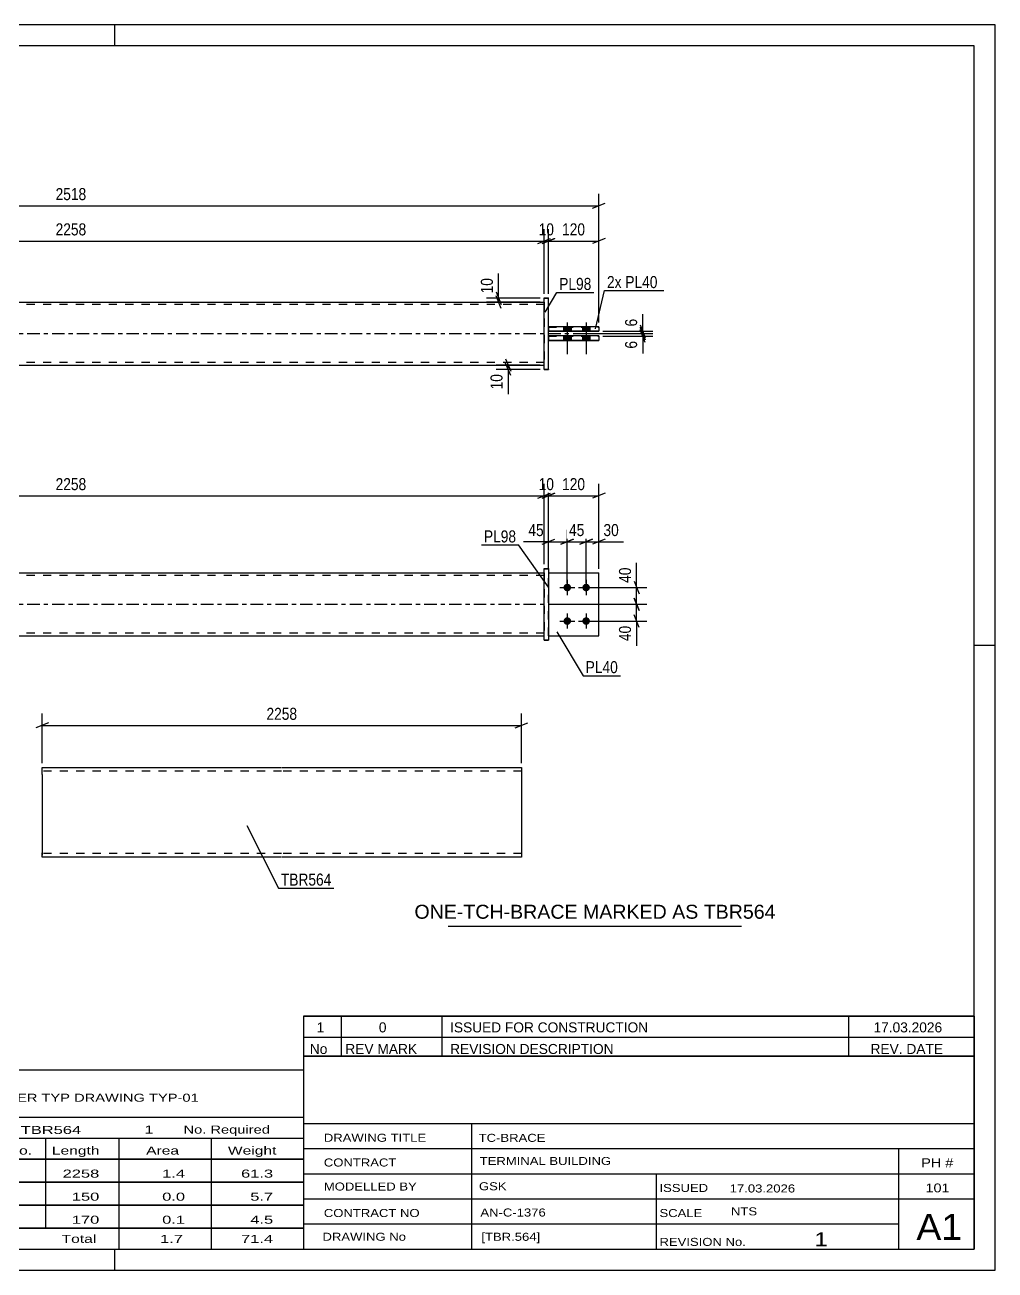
# Model space of a CAD drawing. Header units: millimetres. Extents: x 0 to 420, y 0 to 297.
# Drawn here: x 188.6 to 420, y 0 to 297 of the extents above; entities that cross this region are included whole.
import ezdxf

# ---------------------------------------------------------------- set-up
doc = ezdxf.new("R2010")
doc.units = ezdxf.units.MM
doc.linetypes.add('DXK_LINE_DOT2', pattern=[3.9198, 1.9599, -1.9599])
doc.linetypes.add('DXK_LINE_DOT3', pattern=[5.9187, 2.979, -0.9799, 0.9799, -0.9799])
doc.styles.add('Arial', font='ARIAL.TTF', dxfattribs={"height": 0.2})
doc.styles.add('Arial Narrow', font='ARIALN.TTF', dxfattribs={"height": 0.2})

# ---------------------------------------------------------------- blocks, each defined once
blk = doc.blocks.new('Unknown-582665243-1163')
at = {"color": 5, "linetype": 'Continuous'}
for p, q in [((420, 297), (0, 297)), ((210, 292), (210, 297)), ((420, 0), (420, 297)), ((415, 292), (5, 292)), ((415, 5), (415, 292)), ((420, 149), (415, 149)), ((5, 5), (415, 5)), ((210, 0), (210, 5)), ((0, 0), (420, 0))]:
    blk.add_line(p, q, dxfattribs=at)
blk = doc.blocks.new('Bolt-582665243-1737 - 1733')
at = {"linetype": 'Continuous'}
for points in [[(317.95, 163.7), (318.14, 163.68), (318.32, 163.63), (318.48, 163.53), (318.62, 163.41), (318.73, 163.25), (318.81, 163.08), (318.85, 162.9), (318.85, 162.71), (318.81, 162.53), (318.73, 162.35), (318.62, 162.2), (318.48, 162.08), (318.32, 161.98), (318.14, 161.92), (317.95, 161.9), (317.76, 161.92), (317.58, 161.98), (317.42, 162.08), (317.28, 162.2), (317.17, 162.35), (317.09, 162.53), (317.06, 162.71), (317.06, 162.9), (317.09, 163.08), (317.17, 163.25), (317.28, 163.41), (317.42, 163.53), (317.58, 163.63), (317.76, 163.68)], [(322.45, 163.7), (322.64, 163.68), (322.82, 163.63), (322.98, 163.53), (323.12, 163.41), (323.23, 163.25), (323.31, 163.08), (323.35, 162.9), (323.35, 162.71), (323.31, 162.53), (323.23, 162.35), (323.12, 162.2), (322.98, 162.08), (322.82, 161.98), (322.64, 161.92), (322.45, 161.9), (322.26, 161.92), (322.08, 161.98), (321.92, 162.08), (321.78, 162.2), (321.67, 162.35), (321.59, 162.53), (321.56, 162.71), (321.56, 162.9), (321.59, 163.08), (321.67, 163.25), (321.78, 163.41), (321.92, 163.53), (322.08, 163.63), (322.26, 163.68)], [(317.95, 155.7), (318.14, 155.68), (318.32, 155.63), (318.48, 155.53), (318.62, 155.41), (318.73, 155.25), (318.81, 155.08), (318.85, 154.9), (318.85, 154.71), (318.81, 154.53), (318.73, 154.35), (318.62, 154.2), (318.48, 154.08), (318.32, 153.98), (318.14, 153.92), (317.95, 153.9), (317.76, 153.92), (317.58, 153.98), (317.42, 154.08), (317.28, 154.2), (317.17, 154.35), (317.09, 154.53), (317.06, 154.71), (317.06, 154.9), (317.09, 155.08), (317.17, 155.25), (317.28, 155.41), (317.42, 155.53), (317.58, 155.63), (317.76, 155.68)], [(322.45, 155.7), (322.64, 155.68), (322.82, 155.63), (322.98, 155.53), (323.12, 155.41), (323.23, 155.25), (323.31, 155.08), (323.35, 154.9), (323.35, 154.71), (323.31, 154.53), (323.23, 154.35), (323.12, 154.2), (322.98, 154.08), (322.82, 153.98), (322.64, 153.92), (322.45, 153.9), (322.26, 153.92), (322.08, 153.98), (321.92, 154.08), (321.78, 154.2), (321.67, 154.35), (321.59, 154.53), (321.56, 154.71), (321.56, 154.9), (321.59, 155.08), (321.67, 155.25), (321.78, 155.41), (321.92, 155.53), (322.08, 155.63), (322.26, 155.68)]]:
    blk.add_hatch(color=1, dxfattribs=at).paths.add_polyline_path(points)
at = {"color": 1, "linetype": 'Continuous'}
for p, q in [((317.95, 164.6), (317.95, 161)), ((322.45, 164.6), (322.45, 161)), ((316.15, 162.8), (319.75, 162.8)), ((320.65, 162.8), (324.25, 162.8)), ((316.15, 154.8), (319.75, 154.8)), ((317.95, 156.6), (317.95, 153)), ((320.65, 154.8), (324.25, 154.8)), ((322.45, 156.6), (322.45, 153))]:
    blk.add_line(p, q, dxfattribs=at)
blk = doc.blocks.new('Part-582665243-1742 - 1733')
at = {"linetype": 'Continuous'}
blk.add_hatch(color=2, dxfattribs=at).paths.add_polyline_path([(116.67, 166.3), (115.87, 167.7), (117.47, 167.7)])
at = {"color": 2, "linetype": 'Continuous'}
for p, q in [((116.67, 166.3), (115.87, 167.7)), ((115.87, 167.7), (117.47, 167.7)), ((117.47, 167.7), (116.67, 166.3)), ((86.67, 166.3), (312.45, 166.3)), ((86.67, 151.3), (312.45, 151.3))]:
    blk.add_line(p, q, dxfattribs=at)
at = {"color": 7, "linetype": 'DXK_LINE_DOT2'}
for p, q in [((86.67, 151.3), (86.67, 166.3)), ((312.45, 165.7), (86.67, 165.7)), ((312.45, 166.3), (312.45, 151.3)), ((312.45, 151.9), (86.67, 151.9))]:
    blk.add_line(p, q, dxfattribs=at)
at = {"color": 7, "linetype": 'DXK_LINE_DOT3'}
blk.add_line((76.67, 158.8), (322.45, 158.8), dxfattribs=at)
at = {"color": 2, "linetype": 'Continuous'}
blk.add_circle((116.67, 167.2), 1, dxfattribs=at)
blk = doc.blocks.new('Part-582665243-1772 - 1733')
at = {"color": 2, "linetype": 'Continuous'}
for p, q in [((312.45, 167.34), (313.45, 167.34)), ((312.45, 150.34), (312.45, 167.34)), ((313.45, 167.34), (313.45, 150.25)), ((312.45, 150.34), (312.45, 150.25)), ((312.45, 150.25), (312.45, 150.34)), ((312.45, 150.34), (313.45, 150.34)), ((312.45, 150.25), (313.45, 150.25))]:
    blk.add_line(p, q, dxfattribs=at)
at = {"color": 7, "linetype": 'DXK_LINE_DOT2'}
blk.add_line((312.45, 167.25), (313.45, 167.25), dxfattribs=at)
blk = doc.blocks.new('Part-582665243-1797 - 1733')
at = {"color": 2, "linetype": 'Continuous'}
for p, q in [((313.45, 166.3), (325.45, 166.3)), ((325.45, 151.3), (325.45, 166.3)), ((313.45, 151.3), (325.45, 151.3)), ((313.45, 151.3), (325.45, 151.3))]:
    blk.add_line(p, q, dxfattribs=at)
at = {"color": 7, "linetype": 'DXK_LINE_DOT2'}
for p, q in [((313.45, 166.3), (325.45, 166.3)), ((313.45, 151.3), (313.45, 166.3)), ((325.45, 166.3), (325.45, 166.3)), ((313.45, 151.3), (313.45, 151.3))]:
    blk.add_line(p, q, dxfattribs=at)
blk = doc.blocks.new('Part-582665243-1802 - 1733')
at = {"color": 7, "linetype": 'DXK_LINE_DOT2'}
for p, q in [((313.45, 166.29), (325.45, 166.29)), ((313.45, 151.29), (313.45, 166.29)), ((313.45, 166.29), (325.45, 166.29)), ((325.45, 166.29), (325.45, 166.29)), ((325.45, 151.29), (325.45, 166.29)), ((313.45, 151.29), (313.45, 151.29))]:
    blk.add_line(p, q, dxfattribs=at)
at = {"color": 2, "linetype": 'Continuous'}
for p in [(313.45, 151.29), (313.45, 151.29), (325.45, 151.3), (325.45, 151.29), (325.45, 151.29)]:
    blk.add_line(p, (325.45, 151.29), dxfattribs=at)
blk = doc.blocks.new('Part-582665243-1418 - 1390')
at = {"color": 2, "linetype": 'Continuous'}
for p, q in [((325.45, 222.82), (313.45, 222.82)), ((325.45, 222.82), (325.45, 221.74)), ((313.45, 221.82), (325.45, 221.82)), ((313.45, 221.74), (325.45, 221.74))]:
    blk.add_line(p, q, dxfattribs=at)
at = {"color": 7, "linetype": 'DXK_LINE_DOT2'}
for p, q in [((313.45, 222.82), (313.45, 221.74)), ((313.45, 222.74), (325.45, 222.74))]:
    blk.add_line(p, q, dxfattribs=at)
blk = doc.blocks.new('Part-582665243-1419 - 1390')
at = {"color": 2, "linetype": 'Continuous'}
for p, q in [((312.45, 214.92), (312.45, 231.92)), ((312.45, 231.92), (313.45, 231.92)), ((313.45, 214.92), (313.45, 231.92)), ((312.45, 214.92), (313.45, 214.92)), ((312.45, 214.92), (312.45, 214.84)), ((312.45, 214.84), (312.45, 214.92)), ((312.45, 214.84), (313.45, 214.84)), ((313.45, 214.84), (313.45, 214.92)), ((313.45, 214.92), (313.45, 214.84))]:
    blk.add_line(p, q, dxfattribs=at)
at = {"color": 7, "linetype": 'DXK_LINE_DOT2'}
for q in [(312.45, 231.92), (313.45, 231.84)]:
    blk.add_line((312.45, 231.84), q, dxfattribs=at)
blk = doc.blocks.new('Part-582665243-1445 - 1390')
at = {"linetype": 'Continuous'}
blk.add_hatch(color=2, dxfattribs=at).paths.add_polyline_path([(116.67, 223.38), (115.87, 224.78), (117.47, 224.78)])
at = {"color": 2, "linetype": 'Continuous'}
for p, q in [((86.67, 230.88), (312.45, 230.88)), ((116.67, 223.38), (115.87, 224.78)), ((115.87, 224.78), (117.47, 224.78)), ((117.47, 224.78), (116.67, 223.38)), ((86.67, 215.88), (312.45, 215.88))]:
    blk.add_line(p, q, dxfattribs=at)
at = {"color": 7, "linetype": 'DXK_LINE_DOT2'}
for p, q in [((86.67, 230.88), (86.67, 215.88)), ((312.45, 230.28), (86.67, 230.28)), ((312.45, 230.88), (312.45, 215.88)), ((312.45, 216.48), (86.67, 216.48))]:
    blk.add_line(p, q, dxfattribs=at)
at = {"color": 7, "linetype": 'DXK_LINE_DOT3'}
blk.add_line((76.67, 223.38), (322.45, 223.38), dxfattribs=at)
at = {"color": 2, "linetype": 'Continuous'}
blk.add_circle((116.67, 224.28), 1, dxfattribs=at)
blk = doc.blocks.new('Bolt-582665243-1446 - 1390')
at = {"linetype": 'Continuous'}
for points in [[(318.85, 225), (317.05, 225), (317.05, 224), (318.85, 224)], [(318.85, 224.96), (317.05, 224.96), (317.05, 223.96), (318.85, 223.96)], [(318.85, 222.8), (317.05, 222.8), (317.05, 221.8), (318.85, 221.8)], [(318.85, 222.76), (317.05, 222.76), (317.05, 221.76), (318.85, 221.76)], [(323.35, 225), (321.55, 225), (321.55, 224), (323.35, 224)], [(323.35, 224.96), (321.55, 224.96), (321.55, 223.96), (323.35, 223.96)], [(323.35, 222.8), (321.55, 222.8), (321.55, 221.8), (323.35, 221.8)], [(323.35, 222.76), (321.55, 222.76), (321.55, 221.76), (323.35, 221.76)]]:
    blk.add_hatch(color=1, dxfattribs=at).paths.add_polyline_path(points)
at = {"color": 1, "linetype": 'Continuous'}
for p, q in [((317.95, 226), (317.95, 218.5)), ((317.95, 225.96), (317.95, 218.46)), ((322.45, 226), (322.45, 218.5)), ((322.45, 225.96), (322.45, 218.46)), ((317.05, 225), (317.05, 224)), ((317.05, 224.96), (317.05, 223.96)), ((317.05, 222.8), (317.05, 221.8)), ((317.05, 222.76), (317.05, 221.76)), ((318.85, 225), (318.85, 224)), ((318.85, 224.96), (318.85, 223.96)), ((318.85, 222.8), (318.85, 221.8)), ((318.85, 222.76), (318.85, 221.76)), ((321.55, 225), (321.55, 224)), ((321.55, 224.96), (321.55, 223.96)), ((321.55, 222.8), (321.55, 221.8)), ((321.55, 222.76), (321.55, 221.76)), ((323.35, 225), (323.35, 224)), ((323.35, 224.96), (323.35, 223.96)), ((323.35, 222.8), (323.35, 221.8)), ((323.35, 222.76), (323.35, 221.76))]:
    blk.add_line(p, q, dxfattribs=at)
blk = doc.blocks.new('Part-582665243-1452 - 1390')
at = {"color": 2, "linetype": 'Continuous'}
for p, q in [((325.45, 225.02), (313.45, 225.02)), ((313.45, 224.02), (325.45, 224.02)), ((313.45, 223.94), (325.45, 223.94)), ((325.45, 225.02), (325.45, 223.94))]:
    blk.add_line(p, q, dxfattribs=at)
at = {"color": 7, "linetype": 'DXK_LINE_DOT2'}
for p, q in [((313.45, 225.02), (313.45, 223.94)), ((313.45, 224.94), (325.45, 224.94))]:
    blk.add_line(p, q, dxfattribs=at)
blk = doc.blocks.new('Part-582665243-2313 - 2307')
at = {"color": 2, "linetype": 'Continuous'}
for p, q in [((192.67, 118.19), (192.67, 119.9)), ((192.67, 119.9), (249.81, 119.9)), ((249.91, 119.9), (307.05, 119.9)), ((307.05, 119.9), (307.05, 119.77)), ((307.05, 119.77), (307.05, 118.19)), ((192.67, 118.19), (192.67, 99.53)), ((307.05, 118.19), (307.05, 98.47)), ((192.67, 98.6), (192.67, 99.53)), ((192.67, 98.47), (192.67, 98.6)), ((249.81, 98.47), (192.67, 98.47)), ((307.05, 98.47), (249.91, 98.47))]:
    blk.add_line(p, q, dxfattribs=at)
at = {"color": 7, "linetype": 'DXK_LINE_DOT2'}
for p, q in [((249.81, 119.04), (192.67, 119.04)), ((307.05, 119.04), (249.91, 119.04)), ((307.05, 119.4), (307.05, 118.19)), ((192.67, 99.53), (192.67, 98.98)), ((192.67, 99.33), (192.67, 99.4)), ((249.81, 99.33), (192.67, 99.33)), ((307.05, 99.33), (249.91, 99.33)), ((307.05, 99.4), (307.05, 99.53)), ((307.05, 99.33), (307.05, 99.4)), ((307.05, 99.33), (307.05, 99.4))]:
    blk.add_line(p, q, dxfattribs=at)
blk = doc.blocks.new('StraightDimension-582665243-1978 - 1733')
at = {"color": 7, "linetype": 'Continuous'}
for p, q in [((313.45, 167.29), (313.45, 176.58)), ((317.95, 163.8), (317.95, 176.58)), ((311.95, 173.13), (314.95, 174.33)), ((313.45, 173.73), (317.95, 173.73)), ((319.45, 174.33), (316.45, 173.13))]:
    blk.add_line(p, q, dxfattribs=at)
at = {"color": 0}
blk.add_wipeout([(312.93, 174.48), (312.93, 178.68), (308.07, 178.68), (308.07, 174.48)], dxfattribs=at)
at = {"color": 7, "linetype": 'Continuous'}
blk.add_line((313.45, 173.73), (307.54, 173.73), dxfattribs=at)
blk.add_line((313.45, 173.73), (307.54, 173.73), dxfattribs=at)
at = {"color": 3, "style": 'Arial Narrow'}
blk.add_text('45', height=2.863, dxfattribs=at).set_placement((308.67, 175.08))
blk = doc.blocks.new('StraightDimension-582665243-2007 - 1733')
at = {"color": 7, "linetype": 'Continuous'}
for p, q in [((322.45, 163.8), (322.45, 176.58)), ((325.45, 167.29), (325.45, 176.58)), ((320.95, 173.13), (323.95, 174.33)), ((322.45, 173.73), (325.45, 173.73)), ((326.95, 174.33), (323.95, 173.13))]:
    blk.add_line(p, q, dxfattribs=at)
at = {"color": 0}
blk.add_wipeout([(330.83, 174.48), (330.83, 178.68), (325.98, 178.68), (325.98, 174.48)], dxfattribs=at)
at = {"color": 7, "linetype": 'Continuous'}
blk.add_line((325.45, 173.73), (331.36, 173.73), dxfattribs=at)
blk.add_line((325.45, 173.73), (331.36, 173.73), dxfattribs=at)
at = {"color": 3, "style": 'Arial Narrow'}
blk.add_text('30', height=2.863, dxfattribs=at).set_placement((326.58, 175.08))
blk = doc.blocks.new('StraightDimension-582665243-1994 - 1733')
at = {"color": 7, "linetype": 'Continuous'}
for p, q in [((317.95, 163.8), (317.95, 176.58)), ((322.45, 163.8), (322.45, 176.58)), ((316.45, 173.13), (319.45, 174.33)), ((317.95, 173.73), (322.45, 173.73)), ((323.95, 174.33), (320.95, 173.13))]:
    blk.add_line(p, q, dxfattribs=at)
at = {"color": 0}
blk.add_wipeout([(322.63, 174.48), (322.63, 178.68), (317.77, 178.68), (317.77, 174.48)], dxfattribs=at)
at = {"color": 3, "style": 'Arial Narrow'}
blk.add_text('45', height=2.863, dxfattribs=at).set_placement((318.37, 175.08))
blk = doc.blocks.new('StraightDimension-582665243-1939 - 1733')
at = {"color": 7, "linetype": 'Continuous'}
for p, q in [((333.9, 164.3), (335.1, 161.3)), ((323.45, 162.8), (336.9, 162.8)), ((334.5, 158.8), (334.5, 162.8)), ((314.45, 158.8), (336.9, 158.8)), ((335.1, 157.3), (333.9, 160.3))]:
    blk.add_line(p, q, dxfattribs=at)
at = {"color": 0}
blk.add_wipeout([(333.75, 168.18), (329.55, 168.18), (329.55, 163.32), (333.75, 163.32)], dxfattribs=at)
at = {"color": 7, "linetype": 'Continuous'}
blk.add_line((334.5, 162.8), (334.5, 168.7), dxfattribs=at)
blk.add_line((334.5, 162.8), (334.5, 168.7), dxfattribs=at)
at = {"color": 3, "style": 'Arial Narrow'}
blk.add_text('40', height=2.863, rotation=90.0002, dxfattribs=at).set_placement((333.15, 163.92))
blk = doc.blocks.new('StraightDimension-582665243-1948 - 1733')
at = {"color": 7, "linetype": 'Continuous'}
for p, q in [((314.45, 158.8), (336.9, 158.8)), ((333.9, 160.3), (335.1, 157.3)), ((334.5, 154.8), (334.5, 158.8)), ((323.45, 154.8), (336.9, 154.8)), ((335.1, 153.3), (333.9, 156.3))]:
    blk.add_line(p, q, dxfattribs=at)
at = {"color": 0}
blk.add_wipeout([(333.75, 154.27), (329.55, 154.27), (329.55, 149.42), (333.75, 149.42)], dxfattribs=at)
at = {"color": 7, "linetype": 'Continuous'}
blk.add_line((334.5, 154.8), (334.5, 148.89), dxfattribs=at)
blk.add_line((334.5, 154.8), (334.5, 148.89), dxfattribs=at)
at = {"color": 3, "style": 'Arial Narrow'}
blk.add_text('40', height=2.863, rotation=90.0002, dxfattribs=at).set_placement((333.15, 150.02))
blk = doc.blocks.new('StraightDimension-582665243-3325 - 1733')
at = {"color": 7, "linetype": 'Continuous'}
for p, q in [((313.45, 167.29), (313.45, 187.53)), ((325.45, 167.29), (325.45, 187.53)), ((311.95, 184.08), (314.95, 185.28)), ((313.45, 184.68), (325.45, 184.68)), ((326.95, 185.28), (323.95, 184.08))]:
    blk.add_line(p, q, dxfattribs=at)
at = {"color": 0}
blk.add_wipeout([(322.79, 185.43), (322.79, 189.63), (316.11, 189.63), (316.11, 185.43)], dxfattribs=at)
at = {"color": 3, "style": 'Arial Narrow'}
blk.add_text('120', height=2.863, dxfattribs=at).set_placement((316.71, 186.03))
blk = doc.blocks.new('StraightDimension-582665243-3326 - 1733')
at = {"color": 7, "linetype": 'Continuous'}
for p, q in [((312.45, 168.34), (312.45, 187.53)), ((313.45, 167.29), (313.45, 187.53)), ((310.95, 184.08), (313.95, 185.28)), ((314.95, 185.28), (311.95, 184.08)), ((312.45, 184.68), (313.45, 184.68))]:
    blk.add_line(p, q, dxfattribs=at)
at = {"color": 0}
blk.add_wipeout([(315.38, 185.43), (315.38, 189.63), (310.52, 189.63), (310.52, 185.43)], dxfattribs=at)
at = {"color": 3, "style": 'Arial Narrow'}
blk.add_text('10', height=2.863, dxfattribs=at).set_placement((311.12, 186.03))
blk = doc.blocks.new('StraightDimension-582665243-3327 - 1733')
at = {"color": 7, "linetype": 'Continuous'}
for p, q in [((86.67, 168.25), (86.67, 187.53)), ((312.45, 168.34), (312.45, 187.53)), ((88.17, 185.28), (85.17, 184.08)), ((86.67, 184.68), (312.45, 184.68)), ((310.95, 184.08), (313.95, 185.28))]:
    blk.add_line(p, q, dxfattribs=at)
at = {"color": 0}
blk.add_wipeout([(203.81, 185.43), (203.81, 189.63), (195.3, 189.63), (195.3, 185.43)], dxfattribs=at)
at = {"color": 3, "style": 'Arial Narrow'}
blk.add_text('2258', height=2.863, dxfattribs=at).set_placement((195.9, 186.03))
blk = doc.blocks.new('StraightDimension-582665243-1654 - 1390')
at = {"color": 7, "linetype": 'Continuous'}
for p, q in [((312.45, 232.84), (312.45, 248.3)), ((313.45, 232.84), (313.45, 248.3)), ((310.95, 244.85), (313.95, 246.05)), ((314.95, 246.05), (311.95, 244.85)), ((312.45, 245.45), (313.45, 245.45))]:
    blk.add_line(p, q, dxfattribs=at)
at = {"color": 0}
blk.add_wipeout([(315.38, 246.2), (315.38, 250.4), (310.52, 250.4), (310.52, 246.2)], dxfattribs=at)
at = {"color": 3, "style": 'Arial Narrow'}
blk.add_text('10', height=2.863, dxfattribs=at).set_placement((311.12, 246.8))
blk = doc.blocks.new('StraightDimension-582665243-1644 - 1390')
at = {"color": 7, "linetype": 'Continuous'}
for p, q in [((86.67, 232.92), (86.67, 248.3)), ((312.45, 232.84), (312.45, 248.3)), ((88.17, 246.05), (85.17, 244.85)), ((86.67, 245.45), (312.45, 245.45)), ((310.95, 244.85), (313.95, 246.05))]:
    blk.add_line(p, q, dxfattribs=at)
at = {"color": 0}
blk.add_wipeout([(203.81, 246.2), (203.81, 250.4), (195.3, 250.4), (195.3, 246.2)], dxfattribs=at)
at = {"color": 3, "style": 'Arial Narrow'}
blk.add_text('2258', height=2.863, dxfattribs=at).set_placement((195.9, 246.8))
blk = doc.blocks.new('StraightDimension-582665243-1575 - 1390')
at = {"color": 7, "linetype": 'Continuous'}
for p, q in [((321.2, 223.38), (338.35, 223.38)), ((335.35, 224.88), (336.55, 221.88)), ((336.55, 221.24), (335.35, 224.24)), ((335.95, 222.74), (335.95, 223.38)), ((326.45, 222.74), (338.35, 222.74))]:
    blk.add_line(p, q, dxfattribs=at)
at = {"color": 0}
blk.add_wipeout([(335.2, 222.22), (331, 222.22), (331, 219.19), (335.2, 219.19)], dxfattribs=at)
at = {"color": 7, "linetype": 'Continuous'}
blk.add_line((335.95, 222.74), (335.95, 218.66), dxfattribs=at)
blk.add_line((335.95, 222.74), (335.95, 218.66), dxfattribs=at)
at = {"color": 3, "style": 'Arial Narrow'}
blk.add_text('6', height=2.86, rotation=90.0002, dxfattribs=at).set_placement((334.6, 219.79))
blk = doc.blocks.new('StraightDimension-582665243-1584 - 1390')
at = {"color": 7, "linetype": 'Continuous'}
for p, q in [((321.2, 223.38), (338.35, 223.38)), ((326.45, 223.94), (338.35, 223.94)), ((335.35, 225.44), (336.55, 222.44)), ((336.55, 221.88), (335.35, 224.88)), ((335.95, 223.38), (335.95, 223.94))]:
    blk.add_line(p, q, dxfattribs=at)
at = {"color": 0}
blk.add_wipeout([(335.2, 227.5), (331, 227.5), (331, 224.47), (335.2, 224.47)], dxfattribs=at)
at = {"color": 7, "linetype": 'Continuous'}
blk.add_line((335.95, 223.94), (335.95, 228.02), dxfattribs=at)
blk.add_line((335.95, 223.94), (335.95, 228.02), dxfattribs=at)
at = {"color": 3, "style": 'Arial Narrow'}
blk.add_text('6', height=2.86, rotation=90.0002, dxfattribs=at).set_placement((334.6, 225.07))
blk = doc.blocks.new('StraightDimension-582665243-1614 - 1390')
at = {"color": 7, "linetype": 'Continuous'}
for p, q in [((313.45, 232.84), (313.45, 248.3)), ((325.45, 226.02), (325.45, 248.3)), ((311.95, 244.85), (314.95, 246.05)), ((313.45, 245.45), (325.45, 245.45)), ((326.95, 246.05), (323.95, 244.85))]:
    blk.add_line(p, q, dxfattribs=at)
at = {"color": 0}
blk.add_wipeout([(322.79, 246.2), (322.79, 250.4), (316.11, 250.4), (316.11, 246.2)], dxfattribs=at)
at = {"color": 3, "style": 'Arial Narrow'}
blk.add_text('120', height=2.863, dxfattribs=at).set_placement((316.71, 246.8))
blk = doc.blocks.new('StraightDimension-582665243-1665 - 1390')
at = {"color": 7, "linetype": 'Continuous'}
for p, q in [((73.67, 225.94), (73.67, 256.71)), ((325.45, 226.02), (325.45, 256.71)), ((75.17, 254.46), (72.17, 253.26)), ((73.67, 253.86), (325.45, 253.86)), ((323.95, 253.26), (326.95, 254.46))]:
    blk.add_line(p, q, dxfattribs=at)
at = {"color": 0}
blk.add_wipeout([(203.81, 254.61), (203.81, 258.81), (195.3, 258.81), (195.3, 254.61)], dxfattribs=at)
at = {"color": 3, "style": 'Arial Narrow'}
blk.add_text('2518', height=2.863, dxfattribs=at).set_placement((195.9, 255.21))
blk = doc.blocks.new('StraightDimension-582665243-1676 - 1390')
at = {"color": 7, "linetype": 'Continuous'}
for p, q in [((311.45, 231.84), (298.7, 231.84)), ((300.95, 233.34), (302.15, 230.34)), ((302.15, 229.38), (300.95, 232.38)), ((301.55, 230.88), (301.55, 231.84)), ((311.45, 230.88), (298.7, 230.88))]:
    blk.add_line(p, q, dxfattribs=at)
at = {"color": 0}
blk.add_wipeout([(300.8, 237.22), (296.6, 237.22), (296.6, 232.36), (300.8, 232.36)], dxfattribs=at)
at = {"color": 7, "linetype": 'Continuous'}
blk.add_line((301.55, 231.84), (301.55, 237.74), dxfattribs=at)
blk.add_line((301.55, 231.84), (301.55, 237.74), dxfattribs=at)
at = {"color": 3, "style": 'Arial Narrow'}
blk.add_text('10', height=2.863, rotation=90.0002, dxfattribs=at).set_placement((300.2, 232.96))
blk = doc.blocks.new('StraightDimension-582665243-1687 - 1390')
at = {"color": 7, "linetype": 'Continuous'}
for p, q in [((303.25, 217.38), (304.45, 214.38)), ((311.45, 215.88), (301, 215.88)), ((311.45, 214.84), (301, 214.84)), ((304.45, 213.34), (303.25, 216.34)), ((303.85, 214.84), (303.85, 215.88))]:
    blk.add_line(p, q, dxfattribs=at)
at = {"color": 0}
blk.add_wipeout([(303.1, 214.31), (298.9, 214.31), (298.9, 209.46), (303.1, 209.46)], dxfattribs=at)
at = {"color": 7, "linetype": 'Continuous'}
blk.add_line((303.85, 214.84), (303.85, 208.93), dxfattribs=at)
blk.add_line((303.85, 214.84), (303.85, 208.93), dxfattribs=at)
at = {"color": 3, "style": 'Arial Narrow'}
blk.add_text('10', height=2.863, rotation=90.0002, dxfattribs=at).set_placement((302.5, 210.06))
blk = doc.blocks.new('StraightDimension-582665243-3216 - 2307')
at = {"color": 7, "linetype": 'Continuous'}
for p, q in [((192.67, 120.9), (192.67, 132.75)), ((307.05, 120.9), (307.05, 132.75)), ((194.17, 130.5), (191.17, 129.3)), ((192.67, 129.9), (307.05, 129.9)), ((305.55, 129.3), (308.55, 130.5))]:
    blk.add_line(p, q, dxfattribs=at)
at = {"color": 0}
blk.add_wipeout([(254.12, 130.65), (254.12, 134.85), (245.6, 134.85), (245.6, 130.65)], dxfattribs=at)
at = {"color": 3, "style": 'Arial Narrow'}
blk.add_text('2258', height=2.863, dxfattribs=at).set_placement((246.2, 131.25))
blk = doc.blocks.new('Unknown-582665243-3479')
at = {"color": 7, "linetype": 'Continuous'}
for p, q in [((255, 51.05), (255, 5)), ((255, 51.05), (415, 51.05)), ((415, 51), (415, 5)), ((255, 35), (415, 35)), ((295.14, 35), (295.14, 5)), ((255, 29), (415, 29)), ((397, 5.05), (397, 29.05)), ((255, 23), (415, 23)), ((339.14, 23), (339.14, 5)), ((255, 17), (415, 17)), ((255, 11), (397, 11)), ((255, 5), (415, 5))]:
    blk.add_line(p, q, dxfattribs=at)
at = {"color": 7, "style": 'Arial Narrow'}
for s, height, width, p in [('DRAWING TITLE', 1.9089, 1.425378, (259.88, 30.61)), ('TC-BRACE', 1.909, 1.425378, (296.81, 30.59)), ('TERMINAL BUILDING', 1.9089, 1.425378, (297.06, 25.07)), ('CONTRACT', 1.909, 1.425378, (259.88, 24.71)), ('MODELLED BY', 1.9089, 1.425378, (259.88, 18.98)), ('GSK', 1.909, 1.425378, (296.88, 19.04)), ('ISSUED', 1.909, 1.425378, (339.94, 18.64)), ('17.03.2026', 1.909, 1.425378, (356.69, 18.52)), ('CONTRACT NO', 1.9089, 1.425378, (259.88, 12.66)), ('AN-C-1376', 1.909, 1.425378, (297.23, 12.78)), ('SCALE', 1.909, 1.425378, (339.94, 12.65)), ('A1', 6.204, 1.25, (401.24, 7.2)), ('DRAWING No', 1.909, 1.425378, (259.56, 7)), ('[TBR.564]', 1.909, 1.425378, (297.46, 6.99)), ('1', 3.34, 1.5, (376.91, 5.68)), ('REVISION No.', 1.9089, 1.425378, (339.94, 5.77))]:
    blk.add_text(s, height=height, dxfattribs=dict(at, width=width)).set_placement(p)
at = {"color": 7, "linetype": 'Continuous', "style": 'Arial Narrow'}
for s, height, width, p in [('PH #', 2.1, 1.42538, (402.4, 24.55)), ('101', 2.1, 1.42538, (403.41, 18.55)), ('NTS', 1.909, 1.425378, (357, 13.05))]:
    blk.add_text(s, height=height, dxfattribs=dict(at, width=width)).set_placement(p)
blk = doc.blocks.new('Unknown-582665243-3480')
at = {"color": 7, "linetype": 'Continuous'}
for p, q in [((255, 60.55), (415, 60.55)), ((415, 60.55), (255, 60.55)), ((255, 60.55), (255, 55.55)), ((264, 60.55), (264, 55.55)), ((288, 60.55), (288, 55.55)), ((385, 60.55), (385, 55.55)), ((415, 60.55), (415, 55.55)), ((255, 55.55), (415, 55.55)), ((255, 55.55), (255, 51.05)), ((255, 55.55), (415, 55.55)), ((264, 55.55), (264, 51.05)), ((288, 55.55), (288, 51.05)), ((385, 55.55), (385, 51.05)), ((415, 55.55), (415, 51.05)), ((415, 51.05), (255, 51.05))]:
    blk.add_line(p, q, dxfattribs=at)
at = {"color": 7, "linetype": 'Continuous', "style": 'Arial Narrow'}
for s, height, width, p in [('1', 2.39, 1.196471, (258.16, 56.7)), ('0', 2.39, 1.196471, (273, 56.7)), ('ISSUED FOR CONSTRUCTION', 2.3861, 1.196471, (290, 56.7)), ('17.03.2026', 2.386, 1.196471, (391, 56.7)), ('No', 2.386, 1.2, (256.54, 51.55)), ('REV MARK', 2.386, 1.2, (265, 51.55)), ('REVISION DESCRIPTION', 2.3861, 1.2, (290, 51.55)), ('REV. DATE', 2.386, 1.2, (390.28, 51.55))]:
    blk.add_text(s, height=height, dxfattribs=dict(at, width=width)).set_placement(p)
blk = doc.blocks.new('Unknown-582665243-3481')
at = {"color": 7, "linetype": 'Continuous'}
for p, q in [((95, 47.75), (255, 47.75)), ((95, 36.5), (95, 47.75)), ((255, 47.75), (255, 36.5)), ((95, 36.5), (255, 36.5)), ((95, 36.5), (95, 31.5)), ((255, 36.5), (255, 31.5)), ((95, 31.5), (255, 31.5)), ((95, 31.5), (95, 26.5)), ((119, 31.5), (119, 26.5)), ((154.5, 31.5), (154.5, 26.5)), ((180.5, 31.5), (180.5, 26.5)), ((193.5, 31.5), (193.5, 26.5)), ((211, 31.5), (211, 26.5)), ((233, 31.5), (233, 26.5)), ((255, 31.5), (255, 26.5)), ((95, 26.5), (255, 26.5)), ((95, 26.45), (95, 21.05)), ((95, 26.45), (255, 26.45)), ((119, 26.5), (119, 21)), ((154.5, 26.5), (154.5, 21)), ((180.5, 26.5), (180.5, 21)), ((193.5, 26.5), (193.5, 21)), ((211, 26.5), (211, 21)), ((233, 26.5), (233, 21)), ((255, 26.45), (255, 21.05)), ((95, 21.05), (255, 21.05)), ((95, 20.95), (95, 15.55)), ((95, 20.95), (255, 20.95)), ((119, 21), (119, 15.5)), ((154.5, 21), (154.5, 15.5)), ((180.5, 21), (180.5, 15.5)), ((193.5, 21), (193.5, 15.5)), ((211, 21), (211, 15.5)), ((233, 21), (233, 15.5)), ((255, 20.95), (255, 15.55)), ((95, 15.55), (255, 15.55)), ((95, 15.45), (95, 10.05)), ((95, 15.45), (255, 15.45)), ((119, 15.5), (119, 10)), ((154.5, 15.5), (154.5, 10)), ((180.5, 15.5), (180.5, 10)), ((193.5, 15.5), (193.5, 10)), ((211, 15.5), (211, 10)), ((233, 15.5), (233, 10)), ((255, 15.45), (255, 10.05)), ((95, 10.05), (255, 10.05)), ((95, 10), (255, 10)), ((95, 10), (95, 5)), ((211, 10), (211, 5)), ((233, 10), (233, 5)), ((255, 10), (255, 5)), ((95, 5), (255, 5))]:
    blk.add_line(p, q, dxfattribs=at)
at = {"color": 7, "style": 'Arial Narrow'}
for s, height, width, p in [('GENERAL NOTES & WELD DETAILS :', 2.8633, 1.4, (96.15, 40.06)), ('REFER TYP DRAWING TYP-01', 1.9089, 1.6, (179.7, 40.16)), ("MATERIAL LIST FOR ASSEMBLY MK'D", 1.9089, 1.6, (96.15, 32.56)), ('TBR564', 1.909, 1.794707, (187.59, 32.47)), ('1', 1.91, 1.794707, (217.08, 32.56)), ('No. Required', 1.9089, 1.6, (226.41, 32.56)), ('Mark', 1.909, 1.7, (96.34, 27.5)), ('Profile', 1.909, 1.7, (129.41, 27.5)), ('Material', 1.909, 1.7, (159.54, 27.56)), ('No.', 1.909, 1.7, (184.5, 27.56)), ('Length', 1.909, 1.7, (195, 27.56)), ('Area', 1.909, 1.7, (217.5, 27.56)), ('Weight', 1.909, 1.7, (237, 27.56))]:
    blk.add_text(s, height=height, dxfattribs=dict(at, width=width)).set_placement(p)
at = {"color": 7, "linetype": 'Continuous', "style": 'Arial Narrow'}
for s, height, width, p in [('TBR564', 1.909, 1.794707, (96.5, 22.06)), ('SHS150*6', 1.909, 1.794707, (121, 22.06)), ('E350', 1.909, 1.794707, (160.74, 22.06)), ('1', 1.91, 1.794707, (184.86, 22.06)), ('2258', 1.909, 1.794707, (197.58, 22.06)), ('1.4', 1.909, 1.794707, (221.32, 22.06)), ('61.3', 1.909, 1.794707, (240.14, 22.06)), ('PL40', 1.909, 1.794707, (96.5, 16.56)), ('PL10*120', 1.909, 1.794707, (121, 16.56)), ('E350', 1.909, 1.794707, (160.74, 16.56)), ('4', 1.91, 1.794707, (184.86, 16.56)), ('150', 1.909, 1.794707, (199.77, 16.56)), ('0.0', 1.909, 1.794707, (221.32, 16.56)), ('5.7', 1.909, 1.794707, (242.33, 16.56)), ('PL98', 1.909, 1.794707, (96.5, 11.06)), ('PL10*170', 1.909, 1.794707, (121, 11.06)), ('E350', 1.909, 1.794707, (160.74, 11.06)), ('2', 1.91, 1.794707, (184.86, 11.06)), ('170', 1.909, 1.794707, (199.77, 11.06)), ('0.1', 1.909, 1.794707, (221.32, 11.06)), ('4.5', 1.909, 1.794707, (242.33, 11.06)), ('Total', 1.909, 1.7, (197.33, 6.5)), ('1.7', 1.909, 1.794707, (220.83, 6.5)), ('71.4', 1.909, 1.794707, (240.14, 6.5))]:
    blk.add_text(s, height=height, dxfattribs=dict(at, width=width)).set_placement(p)
blk = doc.blocks.new('Unknown-582665243-3482')
at = {"color": 7, "linetype": 'Continuous'}
blk.add_line((289.5, 82.05), (359.5, 82.05), dxfattribs=at)
at = {"color": 7, "style": 'Arial'}
blk.add_text('ONE-TCH-BRACE MARKED AS TBR564', height=3.3428, dxfattribs=at).set_placement((281.49, 83.8))
blk = doc.blocks.new('MarkSet-582665243-2039 - 1733')
at = {"color": 0}
blk.add_wipeout([(330.01, 142.38), (330.01, 145.38), (322.34, 145.38), (322.34, 142.38)], dxfattribs=at)
blk.add_wipeout([(330.01, 142.38), (330.01, 145.38), (322.34, 145.38), (322.34, 142.38)], dxfattribs=at)
at = {"color": 30, "linetype": 'Continuous'}
for p, q in [((315.46, 152.26), (321.74, 141.78)), ((321.74, 141.78), (330.61, 141.78))]:
    blk.add_line(p, q, dxfattribs=at)
at = {"color": 3, "style": 'Arial Narrow'}
blk.add_text('PL40', height=2.863, dxfattribs=at).set_placement((322.34, 142.38))
blk = doc.blocks.new('Mark-582665243-1768 - 1733')
at = {"color": 0}
blk.add_wipeout([(305.74, 173.56), (305.74, 176.56), (298.07, 176.56), (298.07, 173.56)], dxfattribs=at)
blk.add_wipeout([(305.74, 173.56), (305.74, 176.56), (298.07, 176.56), (298.07, 173.56)], dxfattribs=at)
at = {"color": 30, "linetype": 'Continuous'}
for p in [(297.47, 172.96), (313.45, 162.87)]:
    blk.add_line(p, (306.34, 172.96), dxfattribs=at)
at = {"color": 3, "style": 'Arial Narrow'}
blk.add_text('PL98', height=2.863, dxfattribs=at).set_placement((298.07, 173.56))
blk = doc.blocks.new('MarkSet-582665243-1724 - 1390')
at = {"color": 0}
blk.add_wipeout([(330.9, 234.23), (330.9, 237.23), (327.42, 237.23), (327.42, 234.23)], dxfattribs=at)
blk.add_wipeout([(330.9, 234.23), (330.9, 237.23), (327.42, 237.23), (327.42, 234.23)], dxfattribs=at)
at = {"color": 30, "linetype": 'Continuous'}
blk.add_line((324.66, 224.5), (326.82, 233.63), dxfattribs=at)
at = {"color": 0}
blk.add_wipeout([(339.47, 234.23), (339.47, 237.23), (331.8, 237.23), (331.8, 234.23)], dxfattribs=at)
blk.add_wipeout([(339.47, 234.23), (339.47, 237.23), (331.8, 237.23), (331.8, 234.23)], dxfattribs=at)
at = {"color": 30, "linetype": 'Continuous'}
blk.add_line((326.82, 233.63), (340.97, 233.63), dxfattribs=at)
at = {"color": 3, "style": 'Arial Narrow'}
for s, p in [('2x', (327.42, 234.23)), ('PL40', (331.8, 234.23))]:
    blk.add_text(s, height=2.863, dxfattribs=at).set_placement(p)
blk = doc.blocks.new('Mark-582665243-3054 - 1390')
at = {"color": 0}
blk.add_wipeout([(323.7, 233.79), (323.7, 236.79), (316.03, 236.79), (316.03, 233.79)], dxfattribs=at)
blk.add_wipeout([(323.7, 233.79), (323.7, 236.79), (316.03, 236.79), (316.03, 233.79)], dxfattribs=at)
at = {"color": 30, "linetype": 'Continuous'}
for p, q in [((312.68, 228.48), (315.43, 233.19)), ((315.43, 233.19), (324.3, 233.19))]:
    blk.add_line(p, q, dxfattribs=at)
at = {"color": 3, "style": 'Arial Narrow'}
blk.add_text('PL98', height=2.863, dxfattribs=at).set_placement((316.03, 233.79))
blk = doc.blocks.new('Mark-582665243-2309 - 2307')
at = {"color": 0}
blk.add_wipeout([(261.7, 91.71), (261.7, 94.71), (249.64, 94.71), (249.64, 91.71)], dxfattribs=at)
blk.add_wipeout([(261.7, 91.71), (261.7, 94.71), (249.64, 94.71), (249.64, 91.71)], dxfattribs=at)
at = {"color": 30, "linetype": 'Continuous'}
for p, q in [((241.49, 106.05), (249.04, 91.11)), ((249.04, 91.11), (262.3, 91.11))]:
    blk.add_line(p, q, dxfattribs=at)
at = {"color": 3, "style": 'Arial Narrow'}
blk.add_text('TBR564', height=2.863, dxfattribs=at).set_placement((249.64, 91.71))

msp = doc.modelspace()

# ---------------------------------------------------------------- block references
for name in ['Unknown-582665243-1163', 'Part-582665243-1419 - 1390', 'Part-582665243-1445 - 1390', 'Bolt-582665243-1446 - 1390', 'Part-582665243-1452 - 1390', 'Part-582665243-1418 - 1390', 'Part-582665243-1742 - 1733', 'Part-582665243-1772 - 1733', 'Part-582665243-1797 - 1733', 'Part-582665243-1802 - 1733', 'Bolt-582665243-1737 - 1733', 'Part-582665243-2313 - 2307', 'Unknown-582665243-3482', 'Unknown-582665243-3480', 'Unknown-582665243-3479', 'Unknown-582665243-3481']:
    msp.add_blockref(name, (0, 0))

# ---------------------------------------------------------------- next in the draw order: block references
for name in ['StraightDimension-582665243-1654 - 1390', 'StraightDimension-582665243-1575 - 1390', 'StraightDimension-582665243-1687 - 1390', 'StraightDimension-582665243-1978 - 1733', 'StraightDimension-582665243-2007 - 1733', 'StraightDimension-582665243-3216 - 2307', 'Mark-582665243-2309 - 2307']:
    msp.add_blockref(name, (0, 0))

# ---------------------------------------------------------------- next in the draw order: block references
for name in ['StraightDimension-582665243-1644 - 1390', 'StraightDimension-582665243-1584 - 1390', 'StraightDimension-582665243-1994 - 1733']:
    msp.add_blockref(name, (0, 0))

# ---------------------------------------------------------------- next in the draw order: block references
for name in ['StraightDimension-582665243-1614 - 1390', 'StraightDimension-582665243-1939 - 1733']:
    msp.add_blockref(name, (0, 0))

# ---------------------------------------------------------------- next in the draw order: block references
for name in ['StraightDimension-582665243-1665 - 1390', 'StraightDimension-582665243-3325 - 1733', 'StraightDimension-582665243-1948 - 1733']:
    msp.add_blockref(name, (0, 0))

# ---------------------------------------------------------------- next in the draw order: block references
for name in ['StraightDimension-582665243-1676 - 1390', 'MarkSet-582665243-1724 - 1390', 'StraightDimension-582665243-3326 - 1733', 'MarkSet-582665243-2039 - 1733']:
    msp.add_blockref(name, (0, 0))

# ---------------------------------------------------------------- next in the draw order: block references
for name in ['Mark-582665243-3054 - 1390', 'StraightDimension-582665243-3327 - 1733']:
    msp.add_blockref(name, (0, 0))

# ---------------------------------------------------------------- next in the draw order: block references
msp.add_blockref('Mark-582665243-1768 - 1733', (0, 0))

doc.saveas('drawing.dxf')
